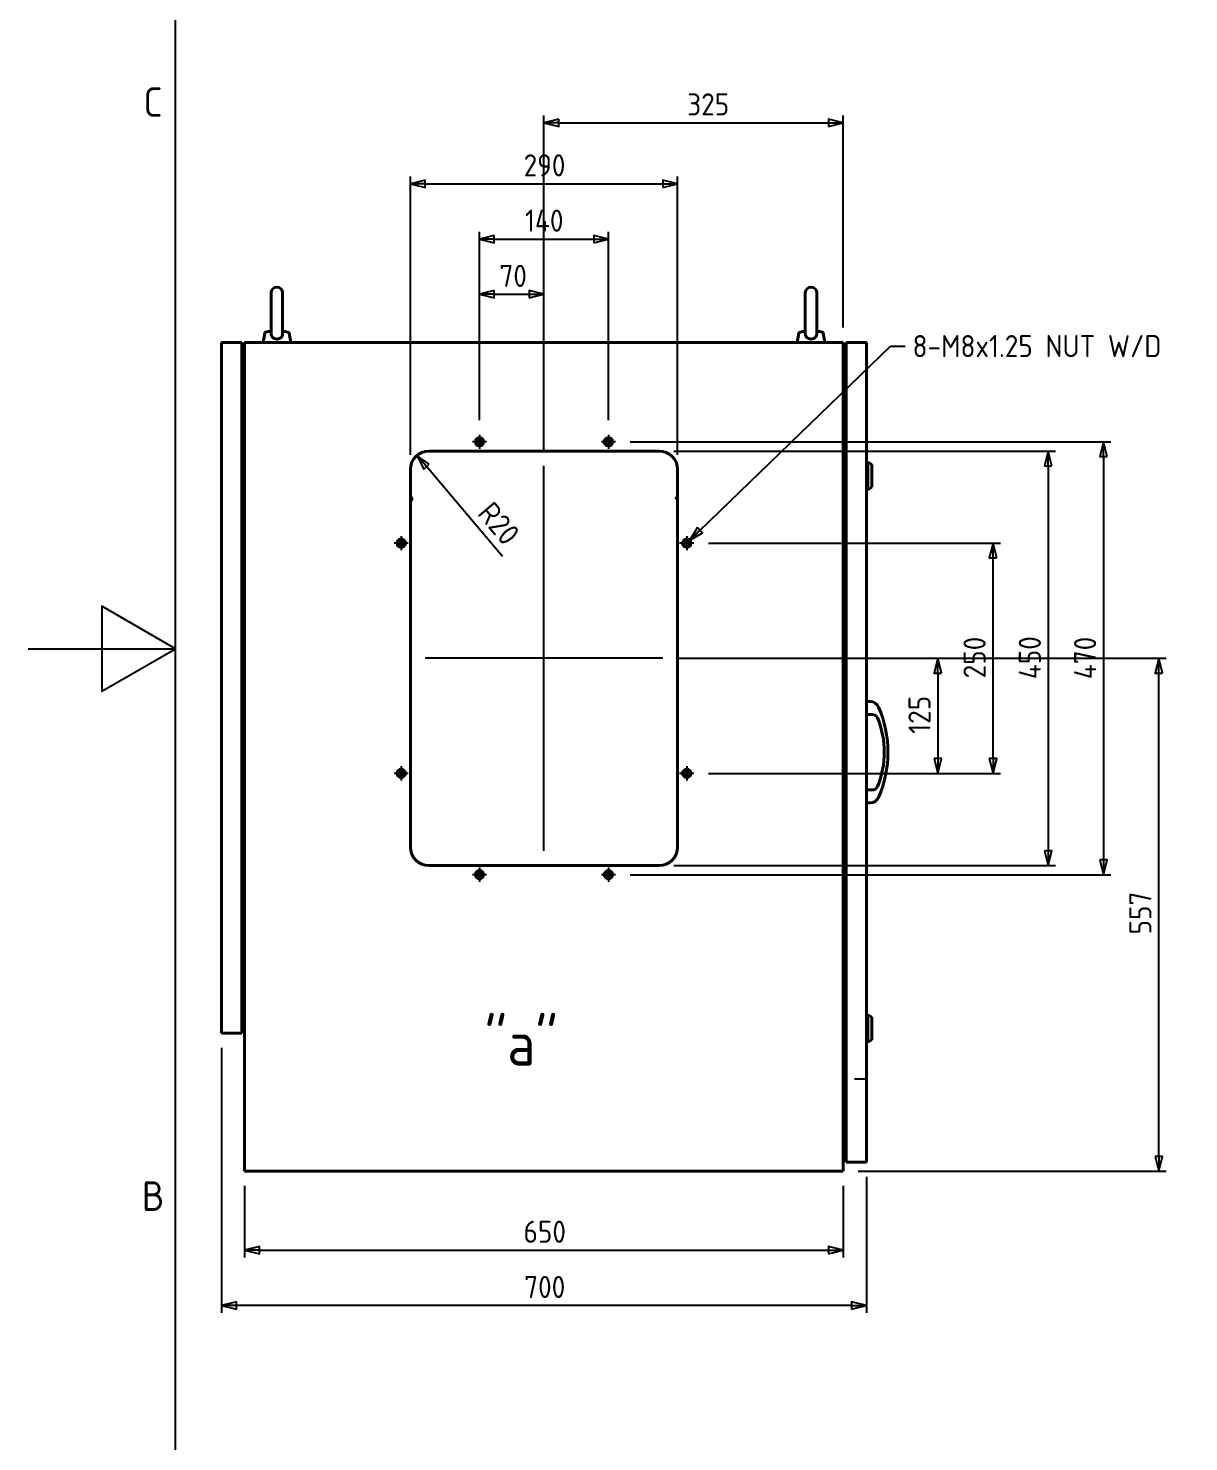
# Model space of a CAD drawing. Header units: millimetres. Extents: x 0 to 6720, y 0 to 4752.
# Drawn here: x 0 to 1260, y 1515 to 3050 of the extents above; entities that cross this region are included whole.
import ezdxf

# ---------------------------------------------------------------- set-up
doc = ezdxf.new("R2010")
doc.units = ezdxf.units.MM
doc.linetypes.add('DPAB0445$0$CHAIN', pattern=[0.7087, 0.4724, -0.0591, 0.1181, -0.0591])
for name, color, linetype, lineweight in [('DPAB0445$0$가시적인 것(ISO)', 3, 'Continuous', 40), ('DPAB0445$0$가시적인 좁은 것(ISO)', 3, 'Continuous', 35), ('DPAB0445$0$경계(ISO)', 7, 'Continuous', 25), ('DPAB0445$0$기호(ISO)', 5, 'Continuous', 25), ('DPAB0445$0$중심 표식(ISO)', 1, 'Continuous', 25), ('DPAB0445$0$중심선(ISO)', 1, 'Continuous', 25), ('DPAB0445$0$치수(ISO)', 2, 'Continuous', 25)]:
    doc.layers.add(name, color=color, linetype=linetype, lineweight=lineweight)
doc.styles.add('DPAB0445$0$문자 텍스트_PSTEK_POSCO', font='isocp.shx')
doc.styles.add('DPAB0445$0$치수 텍스트_PSTEK_POSCO', font='isocp.shx')
doc.dimstyles.new('DPAB0445$0$치수_PSTEK_POSCO', dxfattribs={"dimscale": 16, "dimtxt": 1.5, "dimasz": 1, "dimexe": 0.5, "dimexo": 1, "dimgap": 0.5, "dimtad": 1, "dimrnd": 1e-08, "dimdsep": 46, "dimtxsty": 'DPAB0445$0$치수 텍스트_PSTEK_POSCO', "dimblk": 'DPAB0445$0$Filled-2', "dimcen": 0.09, "dimdle": 10, "dimclrd": 7, "dimclre": 7, "dimclrt": 2, "dimadec": 1, "dimazin": 2, "dimtfac": 1, "dimtmove": 0, "dimatfit": 3, "dimldrblk": 'DPAB0445$0$Filled-2', "dimfxl": 0, "dimtolj": 1, "dimlwd": -1, "dimlwe": -1, "dimarcsym": 0})
doc.dimstyles.new('DPAB0445$0$치수_PSTEK_POSCO$7', dxfattribs={"dimscale": 16, "dimtxt": 1.5, "dimasz": 1, "dimexe": 0.5, "dimexo": 1, "dimgap": 0.5, "dimtad": 1, "dimrnd": 1e-08, "dimdsep": 46, "dimtxsty": 'DPAB0445$0$치수 텍스트_PSTEK_POSCO', "dimblk": 'DPAB0445$0$Filled-2', "dimcen": 0.09, "dimdle": 10, "dimclrd": 7, "dimclre": 7, "dimclrt": 2, "dimadec": 1, "dimazin": 2, "dimtfac": 1, "dimtmove": 0, "dimatfit": 3, "dimldrblk": 'DPAB0445$0$Filled-2', "dimfxl": 0, "dimtolj": 1, "dimlwd": -1, "dimlwe": -1, "dimarcsym": 0})

# ---------------------------------------------------------------- blocks, each defined once
blk = doc.blocks.new('DPAB0445$0$경계 Default Border')
at = {"layer": 'DPAB0445$0$경계(ISO)', "flags": 128}
for points in [[(10, 10), (10, 287), (410, 287), (410, 10), (10, 10)], [(0, 148.5), (10, 148.5), (5, 151.387), (5, 145.613), (10, 148.5)]]:
    blk.add_lwpolyline(points, dxfattribs=at)
at = {"layer": 'DPAB0445$0$경계(ISO)', "color": 2, "char_height": 2, "attachment_point": 7, "style": 'DPAB0445$0$문자 텍스트_PSTEK_POSCO'}
for s, insert in [('C', (7.822, 184.606)), ('B', (7.711, 110.356))]:
    blk.add_mtext(s, dxfattribs=dict(at, insert=insert))
blk = doc.blocks.new('DPAB0445$0$Filled-2')
at = {"color": 0}
for p, q in [((0, 0), (-1, 0.25)), ((-1, 0.25), (-1, -0.25)), ((-1, 0), (0, 0)), ((-1, -0.25), (0, 0))]:
    blk.add_line(p, q, dxfattribs=at)
at = {"color": 0, "flags": 128}
blk.add_lwpolyline([(-1, -0.25), (0, 0), (-1, 0.25), (-1, -0.25)], dxfattribs=at)
at = {"color": 0}
blk.add_solid([(-1, -0.25), (0, 0), (-1, 0.25), (-1, -0.25)], dxfattribs=at)
blk = doc.blocks.new('*D174')
at = {"layer": 'DPAB0445$0$치수(ISO)', "color": 7}
for p, q in [((489.9, 2624.4), (489.9, 2768.9)), ((559.9, 2590.7), (559.9, 2768.9)), ((505.9, 2760.9), (543.9, 2760.9))]:
    blk.add_line(p, q, dxfattribs=at)
at = {"layer": 'DPAB0445$0$치수(ISO)', "color": 7, "xscale": 16, "yscale": 16, "zscale": 16, "rotation": 180}
blk.add_blockref('DPAB0445$0$Filled-2', (489.9, 2760.9), dxfattribs=at)
at = {"layer": 'DPAB0445$0$치수(ISO)', "color": 7, "xscale": 16, "yscale": 16, "zscale": 16}
blk.add_blockref('DPAB0445$0$Filled-2', (559.9, 2760.9), dxfattribs=at)
at = {"layer": 'DPAB0445$0$치수(ISO)', "color": 2, "insert": (511.5, 2780.9), "char_height": 24, "attachment_point": 4, "style": 'DPAB0445$0$치수 텍스트_PSTEK_POSCO'}
blk.add_mtext('\\A1;70', dxfattribs=at)
blk = doc.blocks.new('*D175')
at = {"layer": 'DPAB0445$0$치수(ISO)', "color": 7}
for p, q in [((489.9, 2624.4), (489.9, 2828.9)), ((629.9, 2624.4), (629.9, 2828.9)), ((505.9, 2820.9), (613.9, 2820.9))]:
    blk.add_line(p, q, dxfattribs=at)
at = {"layer": 'DPAB0445$0$치수(ISO)', "color": 7, "xscale": 16, "yscale": 16, "zscale": 16, "rotation": 180}
blk.add_blockref('DPAB0445$0$Filled-2', (489.9, 2820.9), dxfattribs=at)
at = {"layer": 'DPAB0445$0$치수(ISO)', "color": 7, "xscale": 16, "yscale": 16, "zscale": 16}
blk.add_blockref('DPAB0445$0$Filled-2', (629.9, 2820.9), dxfattribs=at)
at = {"layer": 'DPAB0445$0$치수(ISO)', "color": 2, "insert": (539.3, 2840.9), "char_height": 24, "attachment_point": 4, "style": 'DPAB0445$0$치수 텍스트_PSTEK_POSCO'}
blk.add_mtext('\\A1;140', dxfattribs=at)
blk = doc.blocks.new('*D176')
at = {"layer": 'DPAB0445$0$치수(ISO)', "color": 7}
for p, q in [((414.9, 2586.7), (414.9, 2888.9)), ((704.9, 2586.7), (704.9, 2888.9)), ((430.9, 2880.9), (688.9, 2880.9))]:
    blk.add_line(p, q, dxfattribs=at)
at = {"layer": 'DPAB0445$0$치수(ISO)', "color": 7, "xscale": 16, "yscale": 16, "zscale": 16, "rotation": 180}
blk.add_blockref('DPAB0445$0$Filled-2', (414.9, 2880.9), dxfattribs=at)
at = {"layer": 'DPAB0445$0$치수(ISO)', "color": 7, "xscale": 16, "yscale": 16, "zscale": 16}
blk.add_blockref('DPAB0445$0$Filled-2', (704.9, 2880.9), dxfattribs=at)
at = {"layer": 'DPAB0445$0$치수(ISO)', "color": 2, "insert": (537.8, 2900.9), "char_height": 24, "attachment_point": 4, "style": 'DPAB0445$0$치수 텍스트_PSTEK_POSCO'}
blk.add_mtext('\\A1;290', dxfattribs=at)
blk = doc.blocks.new('*D177')
at = {"layer": 'DPAB0445$0$치수(ISO)', "color": 7}
for p, q in [((559.9, 2590.7), (559.9, 2955.1)), ((575.9, 2947.1), (868.9, 2947.1)), ((884.9, 2724.7), (884.9, 2955.1))]:
    blk.add_line(p, q, dxfattribs=at)
at = {"layer": 'DPAB0445$0$치수(ISO)', "color": 7, "xscale": 16, "yscale": 16, "zscale": 16, "rotation": 180}
blk.add_blockref('DPAB0445$0$Filled-2', (559.9, 2947.1), dxfattribs=at)
at = {"layer": 'DPAB0445$0$치수(ISO)', "color": 7, "xscale": 16, "yscale": 16, "zscale": 16}
blk.add_blockref('DPAB0445$0$Filled-2', (884.9, 2947.1), dxfattribs=at)
at = {"layer": 'DPAB0445$0$치수(ISO)', "color": 2, "insert": (715.4, 2967.1), "char_height": 24, "attachment_point": 4, "style": 'DPAB0445$0$치수 텍스트_PSTEK_POSCO'}
blk.add_mtext('\\A1;325', dxfattribs=at)
blk = doc.blocks.new('*D178')
at = {"layer": 'DPAB0445$0$치수(ISO)', "color": 7}
for p, q in [((704.9, 2365.7), (995.6, 2365.7)), ((987.6, 2349.7), (987.6, 2256.7)), ((738.6, 2240.7), (995.6, 2240.7))]:
    blk.add_line(p, q, dxfattribs=at)
at = {"layer": 'DPAB0445$0$치수(ISO)', "color": 7, "xscale": 16, "yscale": 16, "zscale": 16}
for p, rotation in [((987.6, 2365.7), 90), ((987.6, 2240.7), 270)]:
    blk.add_blockref('DPAB0445$0$Filled-2', p, dxfattribs=dict(at, rotation=rotation))
at = {"layer": 'DPAB0445$0$치수(ISO)', "color": 2, "insert": (967.6, 2283.7), "char_height": 24, "attachment_point": 4, "rotation": 90, "style": 'DPAB0445$0$치수 텍스트_PSTEK_POSCO'}
blk.add_mtext('\\A1;125', dxfattribs=at)
blk = doc.blocks.new('*D179')
at = {"layer": 'DPAB0445$0$치수(ISO)', "color": 7}
for p, q in [((738.6, 2490.7), (1055.4, 2490.7)), ((1047.4, 2256.7), (1047.4, 2474.7)), ((738.6, 2240.7), (1055.4, 2240.7))]:
    blk.add_line(p, q, dxfattribs=at)
at = {"layer": 'DPAB0445$0$치수(ISO)', "color": 7, "xscale": 16, "yscale": 16, "zscale": 16}
for p, rotation in [((1047.4, 2490.7), 90), ((1047.4, 2240.7), 270)]:
    blk.add_blockref('DPAB0445$0$Filled-2', p, dxfattribs=dict(at, rotation=rotation))
at = {"layer": 'DPAB0445$0$치수(ISO)', "color": 2, "insert": (1027.4, 2343.9), "char_height": 24, "attachment_point": 4, "rotation": 90, "style": 'DPAB0445$0$치수 텍스트_PSTEK_POSCO'}
blk.add_mtext('\\A1;250', dxfattribs=at)
blk = doc.blocks.new('*D180')
at = {"layer": 'DPAB0445$0$치수(ISO)', "color": 7}
for p, q in [((700.9, 2590.7), (1115.4, 2590.7)), ((1107.4, 2574.7), (1107.4, 2156.7)), ((700.9, 2140.7), (1115.4, 2140.7))]:
    blk.add_line(p, q, dxfattribs=at)
at = {"layer": 'DPAB0445$0$치수(ISO)', "color": 7, "xscale": 16, "yscale": 16, "zscale": 16}
for p, rotation in [((1107.4, 2590.7), 90), ((1107.4, 2140.7), 270)]:
    blk.add_blockref('DPAB0445$0$Filled-2', p, dxfattribs=dict(at, rotation=rotation))
at = {"layer": 'DPAB0445$0$치수(ISO)', "color": 2, "insert": (1087.4, 2343), "char_height": 24, "attachment_point": 4, "rotation": 90, "style": 'DPAB0445$0$치수 텍스트_PSTEK_POSCO'}
blk.add_mtext('\\A1;450', dxfattribs=at)
blk = doc.blocks.new('*D181')
at = {"layer": 'DPAB0445$0$치수(ISO)', "color": 7}
for p, q in [((653.6, 2600.7), (1175.4, 2600.7)), ((1167.4, 2584.7), (1167.4, 2146.7)), ((653.6, 2130.7), (1175.4, 2130.7))]:
    blk.add_line(p, q, dxfattribs=at)
at = {"layer": 'DPAB0445$0$치수(ISO)', "color": 7, "xscale": 16, "yscale": 16, "zscale": 16}
for p, rotation in [((1167.4, 2600.7), 90), ((1167.4, 2130.7), 270)]:
    blk.add_blockref('DPAB0445$0$Filled-2', p, dxfattribs=dict(at, rotation=rotation))
at = {"layer": 'DPAB0445$0$치수(ISO)', "color": 2, "insert": (1147.4, 2343), "char_height": 24, "attachment_point": 4, "rotation": 90, "style": 'DPAB0445$0$치수 텍스트_PSTEK_POSCO'}
blk.add_mtext('\\A1;470', dxfattribs=at)
blk = doc.blocks.new('*D182')
at = {"layer": 'DPAB0445$0$치수(ISO)', "color": 7}
for p, q in [((704.9, 2365.7), (1235.4, 2365.7)), ((1227.4, 1824.7), (1227.4, 2349.7)), ((900.9, 1808.7), (1235.4, 1808.7))]:
    blk.add_line(p, q, dxfattribs=at)
at = {"layer": 'DPAB0445$0$치수(ISO)', "color": 7, "xscale": 16, "yscale": 16, "zscale": 16}
for p, rotation in [((1227.4, 2365.7), 90), ((1227.4, 1808.7), 270)]:
    blk.add_blockref('DPAB0445$0$Filled-2', p, dxfattribs=dict(at, rotation=rotation))
at = {"layer": 'DPAB0445$0$치수(ISO)', "color": 2, "insert": (1207.4, 2065.8), "char_height": 24, "attachment_point": 4, "rotation": 90, "style": 'DPAB0445$0$치수 텍스트_PSTEK_POSCO'}
blk.add_mtext('\\A1;557', dxfattribs=at)
blk = doc.blocks.new('*D183')
at = {"layer": 'DPAB0445$0$치수(ISO)', "color": 7}
for p, q in [((234.9, 1792.7), (234.9, 1715)), ((884.9, 1792.7), (884.9, 1715)), ((250.9, 1723), (868.9, 1723))]:
    blk.add_line(p, q, dxfattribs=at)
at = {"layer": 'DPAB0445$0$치수(ISO)', "color": 7, "xscale": 16, "yscale": 16, "zscale": 16, "rotation": 180}
blk.add_blockref('DPAB0445$0$Filled-2', (234.9, 1723), dxfattribs=at)
at = {"layer": 'DPAB0445$0$치수(ISO)', "color": 7, "xscale": 16, "yscale": 16, "zscale": 16}
blk.add_blockref('DPAB0445$0$Filled-2', (884.9, 1723), dxfattribs=at)
at = {"layer": 'DPAB0445$0$치수(ISO)', "color": 2, "insert": (537.7, 1743), "char_height": 24, "attachment_point": 4, "style": 'DPAB0445$0$치수 텍스트_PSTEK_POSCO'}
blk.add_mtext('\\A1;650', dxfattribs=at)
blk = doc.blocks.new('*D184')
at = {"layer": 'DPAB0445$0$치수(ISO)', "color": 7}
for p, q in [((209.9, 1942.7), (209.9, 1655)), ((909.9, 1802.7), (909.9, 1655)), ((893.9, 1663), (225.9, 1663))]:
    blk.add_line(p, q, dxfattribs=at)
at = {"layer": 'DPAB0445$0$치수(ISO)', "color": 7, "xscale": 16, "yscale": 16, "zscale": 16, "rotation": 180}
blk.add_blockref('DPAB0445$0$Filled-2', (209.9, 1663), dxfattribs=at)
at = {"layer": 'DPAB0445$0$치수(ISO)', "color": 7, "xscale": 16, "yscale": 16, "zscale": 16}
blk.add_blockref('DPAB0445$0$Filled-2', (909.9, 1663), dxfattribs=at)
at = {"layer": 'DPAB0445$0$치수(ISO)', "color": 2, "insert": (538.4, 1683), "char_height": 24, "attachment_point": 4, "style": 'DPAB0445$0$치수 텍스트_PSTEK_POSCO'}
blk.add_mtext('\\A1;700', dxfattribs=at)
blk = doc.blocks.new('*D185')
at = {"layer": 'DPAB0445$0$치수(ISO)', "color": 7}
blk.add_line((515, 2476.2), (432.3, 2573.8), dxfattribs=at)
at = {"layer": 'DPAB0445$0$치수(ISO)', "color": 7, "xscale": 16, "yscale": 16, "zscale": 16, "rotation": 130.3087801618677}
blk.add_blockref('DPAB0445$0$Filled-2', (422, 2586), dxfattribs=at)
at = {"layer": 'DPAB0445$0$치수(ISO)', "color": 2, "insert": (495.6, 2530.1), "char_height": 24, "attachment_point": 4, "rotation": 310.3088, "style": 'DPAB0445$0$치수 텍스트_PSTEK_POSCO'}
blk.add_mtext('\\A1;R20', dxfattribs=at)

msp = doc.modelspace()

# ---------------------------------------------------------------- linework, layer by layer
at = {"layer": 'DPAB0445$0$가시적인 것(ISO)'}
for p, q in [((263.647, 2762.453), (263.647, 2718.087)), ((276.147, 2718.087), (276.147, 2762.453)), ((843.647, 2762.453), (843.647, 2718.087)), ((856.147, 2718.087), (856.147, 2762.453)), ((256.652, 2718.651), (254.897, 2708.703)), ((283.143, 2718.651), (284.897, 2708.703)), ((836.652, 2718.651), (834.897, 2708.703)), ((863.143, 2718.651), (864.897, 2708.703)), ((209.897, 1958.703), (209.897, 2708.703)), ((231.897, 2708.703), (209.897, 2708.703)), ((231.897, 2708.703), (231.897, 1958.703)), ((234.897, 2708.703), (884.897, 2708.703)), ((234.897, 1808.703), (234.897, 2708.703)), ((884.897, 1808.703), (884.897, 2708.703)), ((887.897, 1818.703), (887.897, 2708.703)), ((887.897, 2708.703), (909.897, 2708.703)), ((909.897, 2708.703), (909.897, 1818.703)), ((234.897, 2661.003), (231.897, 2661.003)), ((884.897, 2661.003), (887.897, 2661.003)), ((209.897, 2609.045), (209.797, 2609.045)), ((209.797, 2591.46), (209.797, 2609.045)), ((434.897, 2590.703), (684.897, 2590.703)), ((909.897, 2578.703), (911.397, 2578.703)), ((911.397, 2548.703), (911.397, 2578.703)), ((915.797, 2575.953), (911.397, 2578.703)), ((209.897, 2564.799), (209.797, 2564.799)), ((414.897, 2160.703), (414.897, 2570.703)), ((704.897, 2570.703), (704.897, 2160.703)), ((915.797, 2575.953), (915.797, 2551.453)), ((209.897, 2559.41), (209.797, 2559.41)), ((209.797, 2558.899), (209.797, 2559.41)), ((209.897, 2558.899), (209.797, 2558.899)), ((909.897, 2548.703), (911.397, 2548.703)), ((915.797, 2551.453), (911.397, 2548.703)), ((209.897, 2514.539), (209.797, 2514.539)), ((209.897, 2511.816), (209.797, 2511.816)), ((209.897, 2505.066), (209.797, 2505.066)), ((209.797, 2477.951), (209.797, 2505.066)), ((209.897, 2477.951), (209.797, 2477.951)), ((209.897, 2466.436), (209.797, 2466.436)), ((209.797, 2457.133), (209.797, 2466.436)), ((209.897, 2457.133), (209.797, 2457.133)), ((209.797, 2424.912), (209.797, 2457.133)), ((209.897, 2424.912), (209.797, 2424.912)), ((209.797, 2415.609), (209.797, 2424.912)), ((209.897, 2415.609), (209.797, 2415.609)), ((209.897, 2397.91), (209.797, 2397.91)), ((209.897, 2383.445), (209.797, 2383.445)), ((209.797, 2376.184), (209.797, 2383.445)), ((209.897, 2376.184), (209.797, 2376.184)), ((209.797, 2363.761), (209.797, 2376.184)), ((209.897, 2363.761), (209.797, 2363.761)), ((209.897, 2350.147), (209.797, 2350.147)), ((209.797, 2349.466), (209.797, 2350.147)), ((209.897, 2349.466), (209.797, 2349.466)), ((209.897, 2347.254), (209.797, 2347.254)), ((209.797, 2308.851), (209.797, 2347.254)), ((913.96, 2318.703), (909.897, 2318.703)), ((209.897, 2308.851), (209.797, 2308.851)), ((209.897, 2308.453), (209.797, 2308.453)), ((909.897, 2304.703), (916.39, 2304.703)), ((916.39, 2222.703), (909.897, 2222.703)), ((909.897, 2208.703), (913.96, 2208.703)), ((684.897, 2140.703), (434.897, 2140.703)), ((234.897, 2006.403), (231.897, 2006.403)), ((909.897, 1978.703), (911.397, 1978.703)), ((911.397, 1948.703), (911.397, 1978.703)), ((915.797, 1975.953), (911.397, 1978.703)), ((915.797, 1975.953), (915.797, 1951.453)), ((231.897, 1958.703), (209.897, 1958.703)), ((915.797, 1951.453), (911.397, 1948.703)), ((909.897, 1948.703), (911.397, 1948.703)), ((884.897, 1866.403), (887.897, 1866.403)), ((887.897, 1818.703), (909.897, 1818.703)), ((234.897, 1808.703), (884.897, 1808.703))]:
    msp.add_line(p, q, dxfattribs=at)
for centre, radius in [((489.897, 2600.703), 4.5), ((489.897, 2600.703), 3.324), ((629.897, 2600.703), 4.5), ((629.897, 2600.703), 3.324), ((404.897, 2490.703), 4.5), ((404.897, 2490.703), 3.324), ((714.897, 2490.703), 4.5), ((714.897, 2490.703), 3.324), ((404.897, 2240.703), 4.5), ((404.897, 2240.703), 3.324), ((714.897, 2240.703), 4.5), ((714.897, 2240.703), 3.324), ((489.897, 2130.703), 4.5), ((489.897, 2130.703), 3.324), ((629.897, 2130.703), 4.5), ((629.897, 2130.703), 3.324)]:
    msp.add_circle(centre, radius, dxfattribs=at)
for centre, radius, start, end in [((269.897, 2762.453), 6.25, 0, 180), ((849.897, 2762.453), 6.25, 0, 180), ((258.227, 2718.373), 1.6, 102.026552, 170), ((269.897, 2663.595), 57.608, 96.228381, 102.026552), ((269.897, 2663.595), 57.608, 77.973448, 83.771619), ((281.568, 2718.373), 1.6, 10, 77.973448), ((838.227, 2718.373), 1.6, 102.026552, 170), ((849.897, 2663.595), 57.608, 96.228381, 102.026552), ((849.897, 2663.595), 57.608, 77.973448, 83.771619), ((861.568, 2718.373), 1.6, 10, 77.973448), ((434.897, 2570.703), 20, 90, 180), ((684.897, 2570.703), 20, 0, 90), ((414.897, 2538.703), 1.621, 270, 90), ((913.96, 2308.703), 10, 23.688061, 90), ((916.39, 2298.703), 6, 22.642808, 90), ((811.389, 2263.703), 122.008, 336.311939, 23.688061), ((832.485, 2263.703), 96.913, 337.357192, 22.642808), ((916.39, 2228.703), 6, 270, 337.357192), ((913.96, 2218.703), 10, 270, 336.311939), ((434.897, 2160.703), 20, 180, 270), ((684.897, 2160.703), 20, 270, 0)]:
    msp.add_arc(centre, radius, start, end, dxfattribs=at)
for points in [[(276.148, 2718.087), (276.148, 2717.5), (276.071, 2716.927), (275.702, 2715.689), (275.369, 2715.065), (274.451, 2713.962), (273.87, 2713.501), (272.513, 2712.785), (271.746, 2712.545), (270.144, 2712.321), (269.327, 2712.338), (267.745, 2712.63), (266.996, 2712.902), (265.664, 2713.689), (265.094, 2714.199), (264.232, 2715.398), (263.939, 2716.063), (263.691, 2717.212), (263.647, 2717.646), (263.647, 2718.087)], [(856.148, 2718.087), (856.148, 2717.5), (856.071, 2716.927), (855.702, 2715.689), (855.369, 2715.065), (854.451, 2713.962), (853.87, 2713.501), (852.513, 2712.785), (851.746, 2712.545), (850.144, 2712.321), (849.327, 2712.338), (847.745, 2712.63), (846.996, 2712.902), (845.664, 2713.689), (845.094, 2714.199), (844.232, 2715.398), (843.939, 2716.063), (843.691, 2717.212), (843.647, 2717.646), (843.647, 2718.087)]]:
    msp.add_open_spline(points, degree=3, knots=[0.05772148, 0.05772148, 0.05772148, 0.05772148, 0.23899851, 0.23899851, 0.46692882, 0.46692882, 0.70340854, 0.70340854, 0.94828753, 0.94828753, 1.19193978, 1.19193978, 1.43584134, 1.43584134, 1.68063298, 1.68063298, 1.91383984, 1.91383984, 2.04970582, 2.04970582, 2.04970582, 2.04970582], dxfattribs=at)
for points in [[(209.797, 2573.137), (209.797, 2576.484), (209.797, 2585.22), (209.797, 2591.46)], [(209.797, 2564.799), (209.797, 2566.568), (209.797, 2569.223), (209.797, 2573.137)], [(209.797, 2535.358), (209.797, 2545.625), (209.797, 2553.59), (209.797, 2558.899)], [(209.797, 2514.539), (209.797, 2519.021), (209.797, 2529.458), (209.797, 2535.358)], [(209.797, 2511.816), (209.797, 2512.906), (209.797, 2514.539)], [(209.797, 2383.445), (209.797, 2383.899), (209.797, 2390.706), (209.797, 2397.91)], [(209.797, 2347.254), (209.797, 2348.637), (209.797, 2349.466)], [(209.797, 2308.453), (209.797, 2308.612), (209.797, 2308.851)]]:
    msp.add_open_spline(points, degree=2, dxfattribs=at)
at = {"layer": 'DPAB0445$0$가시적인 좁은 것(ISO)'}
for centre, radius, start, end in [((489.897, 2600.703), 4, 260, 170), ((629.897, 2600.703), 4, 260, 170), ((414.897, 2538.703), 2, 280, 90), ((704.897, 2538.703), 2, 90, 190), ((404.897, 2490.703), 4, 260, 170), ((714.897, 2490.703), 4, 260, 170), ((404.897, 2240.703), 4, 260, 170), ((714.897, 2240.703), 4, 260, 170), ((489.897, 2130.703), 4, 260, 170), ((629.897, 2130.703), 4, 260, 170)]:
    msp.add_arc(centre, radius, start, end, dxfattribs=at)
at = {"layer": 'DPAB0445$0$중심 표식(ISO)', "linetype": 'DPAB0445$0$CHAIN'}
for p, q in [((497.597, 2600.703), (482.197, 2600.703)), ((489.897, 2608.403), (489.897, 2593.003)), ((637.597, 2600.703), (622.197, 2600.703)), ((629.897, 2608.403), (629.897, 2593.003)), ((412.597, 2490.703), (397.197, 2490.703)), ((404.897, 2498.403), (404.897, 2483.003)), ((722.597, 2490.703), (707.197, 2490.703)), ((714.897, 2498.403), (714.897, 2483.003)), ((404.897, 2248.403), (404.897, 2233.003)), ((714.897, 2248.403), (714.897, 2233.003)), ((412.597, 2240.703), (397.197, 2240.703)), ((722.597, 2240.703), (707.197, 2240.703)), ((489.897, 2138.403), (489.897, 2123.003)), ((629.897, 2138.403), (629.897, 2123.003)), ((497.597, 2130.703), (482.197, 2130.703)), ((637.597, 2130.703), (622.197, 2130.703))]:
    msp.add_line(p, q, dxfattribs=at)
at = {"layer": 'DPAB0445$0$중심선(ISO)', "linetype": 'DPAB0445$0$CHAIN'}
for p, q in [((559.897, 2156.703), (559.897, 2574.703)), ((688.897, 2365.703), (430.897, 2365.703)), ((911.597, 1908.703), (896.997, 1908.703))]:
    msp.add_line(p, q, dxfattribs=at)

# ---------------------------------------------------------------- block references
at = {"xscale": 16, "yscale": 16, "zscale": 16}
msp.add_blockref('DPAB0445$0$경계 Default Border', (0, 0), dxfattribs=at)

# ---------------------------------------------------------------- texts
at = {"layer": 'DPAB0445$0$기호(ISO)', "color": 2, "insert": (960.085, 2704.662), "char_height": 24, "width": 315.23559, "attachment_point": 4, "line_spacing_factor": 0.2625, "style": 'DPAB0445$0$치수 텍스트_PSTEK_POSCO'}
msp.add_mtext('{8-M8x1.25 NUT W/D}', dxfattribs=at)
at = {"layer": 'DPAB0445$0$기호(ISO)', "color": 6, "insert": (495.328, 1947.398), "char_height": 48, "width": 135.24673, "attachment_point": 4, "style": 'DPAB0445$0$문자 텍스트_PSTEK_POSCO'}
msp.add_mtext('{\\fISOCP|b0|i0;\\H48.0000;"a"}', dxfattribs=at)

# ---------------------------------------------------------------- dimensions: what is measured, and where the dimension line sits
at = {"layer": 'DPAB0445$0$치수(ISO)', "color": 7}
for base, p1, p2, picture, middle in [((884.897, 2947.074), (559.897, 2574.703), (884.897, 2708.703), '*D177', (737.518, 2947.074)), ((704.897, 2880.882), (414.897, 2570.703), (704.897, 2570.703), '*D176', (559.747, 2880.882))]:
    dim = msp.add_linear_dim(base=base, p1=p1, p2=p2, dimstyle='DPAB0445$0$치수_PSTEK_POSCO', override={"dimdec": 2, "dimtp": 0, "dimtm": 0, "dimtdec": 2, "dimtofl": 0, "dimatfit": 1}, dxfattribs=at)
    dim.commit()
    dim.dimension.update_dxf_attribs({"geometry": picture, "text_midpoint": middle, "dimtype": 160})
for base, p1, p2, angle, picture, middle in [((629.897, 2820.882), (489.897, 2608.403), (629.897, 2608.403), 180, '*D175', (559.747, 2820.882)), ((559.897, 2760.882), (489.897, 2608.403), (559.897, 2574.703), 180, '*D174', (524.747, 2760.882)), ((1167.357, 2130.703), (637.597, 2600.703), (637.597, 2130.703), 90, '*D181', (1167.357, 2365.853)), ((1107.357, 2140.703), (684.897, 2590.703), (684.897, 2140.703), 270, '*D180', (1107.357, 2365.853)), ((1047.357, 2490.703), (722.597, 2240.703), (722.597, 2490.703), 90, '*D179', (1047.357, 2365.853)), ((987.607, 2240.703), (688.897, 2365.703), (722.597, 2240.703), 90, '*D178', (987.607, 2303.353)), ((1227.357, 2365.703), (884.897, 1808.703), (688.897, 2365.703), 270, '*D182', (1227.357, 2087.353)), ((209.897, 1662.984), (909.897, 1818.703), (209.897, 1958.703), 180, '*D184', (560.047, 1662.984)), ((884.897, 1722.984), (234.897, 1808.703), (884.897, 1808.703), 180, '*D183', (560.047, 1722.984))]:
    dim = msp.add_linear_dim(base=base, p1=p1, p2=p2, angle=angle, dimstyle='DPAB0445$0$치수_PSTEK_POSCO', override={"dimdec": 2, "dimtp": 0, "dimtm": 0, "dimtdec": 2, "dimtofl": 0, "dimatfit": 1}, dxfattribs=at)
    dim.commit()
    dim.dimension.update_dxf_attribs({"geometry": picture, "text_midpoint": middle, "dimtype": 160})
dim = msp.add_radius_dim(center=(434.897, 2570.703), mpoint=(421.959, 2585.954), dimstyle='DPAB0445$0$치수_PSTEK_POSCO', override={"dimdec": 2, "dimcen": 0, "dimtp": 0, "dimtm": 0, "dimtdec": 2, "dimtofl": 0}, dxfattribs=at)
dim.commit()
dim.dimension.update_dxf_attribs({"geometry": '*D185', "text_midpoint": (495.107, 2499.728), "dimtype": 164})

# ---------------------------------------------------------------- leaders
at = {"layer": 'DPAB0445$0$기호(ISO)', "color": 7, "annotation_type": 0, "has_hookline": 1, "hookline_direction": 0, "text_width": 274.967}
msp.add_leader([(717.726, 2493.531), (936.085, 2704.662), (952.085, 2704.662)], dimstyle='DPAB0445$0$치수_PSTEK_POSCO$7', override={"dimtad": 0}, dxfattribs=at)

doc.saveas('drawing.dxf')
